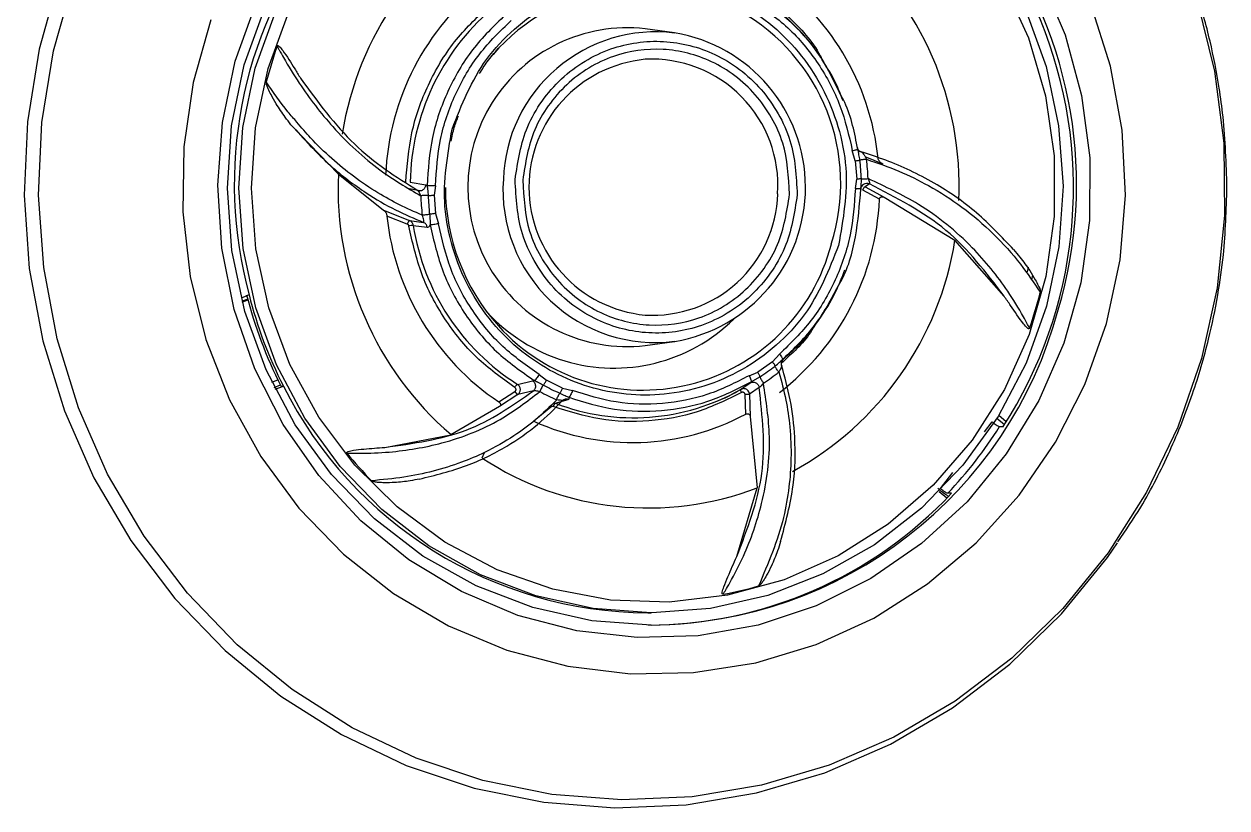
# Model space of a CAD drawing. Header units: inches. Extents: x 0 to 84, y -22 to 124.
# Drawn here: x 46.57 to 48.507, y 16.069 to 17.331 of the extents above; entities that cross this region are included whole.
import ezdxf

# ---------------------------------------------------------------- set-up
doc = ezdxf.new("R2010")
doc.units = ezdxf.units.IN
doc.header["$MEASUREMENT"] = 0
doc.layers.add('BDIM_CYAN', color=4, linetype='Continuous')

# ---------------------------------------------------------------- blocks, each defined once
blk = doc.blocks.new('2026 RELAY')
at = {"layer": 'BDIM_CYAN'}
for p, q in [((47.6176, 16.8162), (47.5706, 16.8229)), ((47.0764, 16.5896), (47.0002, 16.6686)), ((47.909, 16.6105), (47.9042, 16.6269)), ((47.909, 16.6105), (47.9113, 16.581)), ((47.954, 16.605), (47.9251, 16.6167)), ((47.0764, 16.5896), (47.1495, 16.531)), ((47.2044, 16.5628), (47.1911, 16.5652)), ((47.1922, 16.5761), (47.2172, 16.5717)), ((47.2172, 16.5717), (47.2194, 16.5703)), ((47.2328, 16.5703), (47.2306, 16.555)), ((47.9091, 16.5658), (47.9113, 16.581)), ((47.9174, 16.5657), (47.9182, 16.5687)), ((47.9178, 16.5644), (47.9179, 16.5657)), ((47.9479, 16.5485), (47.9209, 16.5632)), ((47.9317, 16.5732), (47.9249, 16.5685)), ((47.9249, 16.5685), (47.9553, 16.5518)), ((47.2306, 16.555), (47.2329, 16.5256)), ((47.9553, 16.5518), (48.0694, 16.4826)), ((47.1495, 16.531), (47.1909, 16.5142)), ((47.2329, 16.5256), (47.2376, 16.5091)), ((47.1876, 16.5086), (47.1547, 16.5216)), ((47.1909, 16.5142), (47.2138, 16.5113)), ((47.1971, 16.5065), (47.2195, 16.5036)), ((48.1488, 16.3925), (48.0694, 16.4826)), ((48.1863, 16.4317), (48.1878, 16.4395)), ((48.1944, 16.4264), (48.1926, 16.4189)), ((46.9328, 16.3947), (46.9201, 16.3896)), ((46.9305, 16.388), (46.9215, 16.3843)), ((46.9219, 16.3829), (46.9309, 16.3865)), ((47.5706, 16.3132), (47.6176, 16.3198)), ((47.7756, 16.287), (47.787, 16.2995)), ((47.7891, 16.2886), (47.7999, 16.2979)), ((47.7756, 16.287), (47.752, 16.2703)), ((46.9693, 16.2541), (46.979, 16.258)), ((47.3651, 16.2507), (47.3893, 16.2566)), ((47.3893, 16.2566), (47.3921, 16.2569)), ((47.4, 16.2668), (47.4117, 16.2573)), ((47.4375, 16.2446), (47.4117, 16.2573)), ((47.7295, 16.2461), (47.7396, 16.253)), ((47.7381, 16.2646), (47.752, 16.2703)), ((47.7396, 16.253), (47.7414, 16.2546)), ((47.7414, 16.2546), (47.7555, 16.2628)), ((46.9734, 16.2458), (46.9832, 16.2497)), ((46.975, 16.2427), (46.9881, 16.2479)), ((46.984, 16.2481), (46.9881, 16.2479)), ((47.3351, 16.2223), (47.3609, 16.2391)), ((47.3656, 16.2342), (47.3363, 16.2153)), ((47.3906, 16.2403), (47.3656, 16.2342)), ((47.4375, 16.2446), (47.4537, 16.2406)), ((47.7245, 16.2426), (47.7295, 16.2461)), ((47.7327, 16.2028), (47.7316, 16.2343)), ((47.7542, 16.2455), (47.7387, 16.2347)), ((47.7387, 16.2347), (47.7399, 16.1991)), ((47.3363, 16.2153), (47.2579, 16.1697)), ((47.4187, 16.2141), (47.3914, 16.1912)), ((47.4259, 16.2203), (47.4467, 16.2263)), ((47.7399, 16.1991), (47.7511, 16.0843)), ((48.1491, 16.1855), (48.1369, 16.1956)), ((48.1522, 16.1906), (48.14, 16.2007)), ((48.1172, 16.1744), (48.1296, 16.1902)), ((48.1415, 16.1828), (48.1474, 16.1828)), ((47.1513, 16.1492), (47.2579, 16.1697)), ((47.3111, 16.1407), (47.3074, 16.1318)), ((48.0461, 16.0828), (48.0662, 16.1088)), ((47.7181, 15.9735), (47.7511, 16.0843)), ((48.044, 16.0784), (48.0566, 16.0679)), ((48.0638, 16.0753), (48.058, 16.0753)), ((47.5747, 15.883), (47.5799, 15.883))]:
    blk.add_line(p, q, dxfattribs=at)
at = {"layer": 'BDIM_CYAN', "flags": 128}
for points in [[(46.6266, 16.9039), (46.5945, 16.7902), (46.5757, 16.6734), (46.5704, 16.5552), (46.5787, 16.4371), (46.6004, 16.3209), (46.6353, 16.2081), (46.6829, 16.1004), (46.7424, 15.9992), (46.8132, 15.906), (46.8941, 15.8222), (46.9841, 15.7488), (47.0818, 15.6869), (47.186, 15.6373), (47.2951, 15.6009), (47.4076, 15.578), (47.5219, 15.569), (47.6365, 15.574), (47.7497, 15.593), (47.8599, 15.6256), (47.9656, 15.6715), (48.0653, 15.73), (48.1576, 15.8003), (48.2413, 15.8813), (48.315, 15.972), (48.3314, 15.9954)], [(48.4667, 16.2921), (48.4286, 16.182), (48.3782, 16.0774), (48.3162, 15.9796), (48.2434, 15.8901), (48.1609, 15.8101), (48.0697, 15.7408), (47.9713, 15.683), (47.867, 15.6377), (47.7581, 15.6055), (47.6464, 15.5867), (47.5333, 15.5818), (47.4204, 15.5906), (47.3093, 15.6132), (47.2016, 15.6492), (47.0988, 15.6981), (47.0023, 15.7593), (46.9135, 15.8317), (46.8336, 15.9145), (46.7638, 16.0065), (46.7049, 16.1064), (46.658, 16.2127), (46.6235, 16.324), (46.6021, 16.4388), (46.5939, 16.5553), (46.5992, 16.6721), (46.6178, 16.7874), (46.6494, 16.8996)], [(48.4595, 16.8682), (48.4875, 16.755), (48.5023, 16.6391), (48.5038, 16.5222), (48.4918, 16.406), (48.4667, 16.2921)], [(48.3137, 16.3487), (48.3355, 16.451), (48.3439, 16.5554), (48.3388, 16.66), (48.3202, 16.7629), (48.2884, 16.8624)], [(46.8712, 16.8371), (46.8428, 16.7366), (46.8277, 16.633), (46.826, 16.5283), (46.8379, 16.4243), (46.8631, 16.3228), (46.9012, 16.2258), (46.9515, 16.1348), (47.0131, 16.0516), (47.0849, 15.9775), (47.1656, 15.9141), (47.2538, 15.8622), (47.3478, 15.823), (47.4461, 15.7971), (47.5469, 15.7849), (47.6483, 15.7867), (47.7486, 15.8025), (47.846, 15.8319), (47.9387, 15.8744), (48.0251, 15.9294), (48.1036, 15.9957), (48.1729, 16.0722), (48.2316, 16.1576), (48.2789, 16.2503), (48.3137, 16.3487)], [(46.9106, 16.771), (46.9445, 16.866)], [(48.2074, 16.9059), (48.2469, 16.8133), (48.2735, 16.7158), (48.2867, 16.6155), (48.2863, 16.5143), (48.2722, 16.4141), (48.2448, 16.3169), (48.2046, 16.2246), (48.1522, 16.139), (48.0889, 16.0618), (48.0157, 15.9944), (47.9342, 15.9381), (47.8459, 15.8941), (47.7525, 15.8632), (47.6559, 15.8461), (47.5579, 15.843), (47.4604, 15.854), (47.3654, 15.8789), (47.2746, 15.9172), (47.1899, 15.9682), (47.1129, 16.0309), (47.0451, 16.104), (46.9878, 16.1862), (46.9421, 16.2757), (46.909, 16.371), (46.889, 16.4701), (46.8826, 16.5711), (46.8898, 16.6721), (46.9106, 16.771)], [(47.5805, 15.8633), (47.4848, 15.8703), (47.3896, 15.8914), (47.2982, 15.9264), (47.2126, 15.9744), (47.1346, 16.0345), (47.0655, 16.1054), (47.007, 16.1858), (46.9602, 16.2739), (46.9259, 16.3681), (46.905, 16.4663), (46.8979, 16.5666), (46.9046, 16.6669), (46.9251, 16.7652), (46.959, 16.8594), (47.0055, 16.9478), (47.0637, 17.0284), (47.1324, 17.0997), (47.2103, 17.1601), (47.2956, 17.2085), (47.3868, 17.2438), (47.482, 17.2654), (47.5791, 17.2727), (47.5806, 17.2727)], [(47.3943, 15.9103), (47.3055, 15.9443), (47.2223, 15.991), (47.1464, 16.0494), (47.0793, 16.1183), (47.0224, 16.1965), (46.9769, 16.2822), (46.9436, 16.3737), (46.9233, 16.4691), (46.9163, 16.5666), (46.9229, 16.6641), (46.9428, 16.7597), (46.9757, 16.8513), (47.0209, 16.9372), (47.0775, 17.0156), (47.1443, 17.0848), (47.22, 17.1435), (47.303, 17.1906), (47.3916, 17.2249), (47.4841, 17.2459), (47.5672, 17.2529)], [(48.1829, 16.8539), (48.2162, 16.7624), (48.2365, 16.6669), (48.2435, 16.5694), (48.2369, 16.4719), (48.217, 16.3764), (48.1841, 16.2847), (48.1389, 16.1989), (48.0823, 16.1205), (48.0155, 16.0512), (47.9398, 15.9925), (47.8568, 15.9455), (47.7682, 15.9111), (47.6757, 15.8902), (47.5813, 15.883), (47.58, 15.883)], [(46.9635, 16.7588), (46.997, 16.85)], [(48.1474, 16.8966), (48.1877, 16.8084), (48.2152, 16.715), (48.2292, 16.6186), (48.2295, 16.521), (48.216, 16.4245), (48.189, 16.331), (48.1491, 16.2425), (48.0972, 16.161), (48.0343, 16.0882), (47.9618, 16.0256), (47.8813, 15.9746), (47.7944, 15.9362), (47.7031, 15.9113), (47.6092, 15.9003), (47.5147, 15.9036), (47.4218, 15.9211), (47.3322, 15.9523), (47.2481, 15.9967), (47.1711, 16.0533), (47.1029, 16.1208), (47.0449, 16.1978), (46.9985, 16.2828), (46.9645, 16.3738), (46.9437, 16.469), (46.9365, 16.5662), (46.9432, 16.6636), (46.9635, 16.7588)], [(47.58, 15.883), (47.4868, 15.8898), (47.3943, 15.9103)]]:
    blk.add_lwpolyline(points, dxfattribs=at)
at = {"layer": 'BDIM_CYAN'}
for centre, radius, start, end in [((47.5647, 16.5722), 0.7007, 343.3018, 88.7014), ((47.5894, 16.5728), 0.6804, 91.236, 195.1771), ((47.5498, 16.5674), 0.7106, 327.2333, 74.0586), ((47.5921, 16.5735), 0.5155, 118.7222, 171.0854), ((47.5528, 16.5696), 0.5235, 357.4652, 49.2731), ((47.5354, 16.5712), 0.4127, 6.0207, 56.1178), ((47.567, 16.5702), 0.4147, 127.6698, 177.5972), ((47.5671, 16.5737), 0.3185, 342.2304, 139.2648), ((47.5678, 16.5695), 0.3756, 130.7142, 178.9934), ((47.5416, 16.568), 0.2565, 83.4965, 276.5035), ((47.5876, 16.5725), 0.2455, 82.9327, 178.0456), ((47.5773, 16.568), 0.2515, 279.3466, 80.7364), ((47.6206, 16.5691), 0.6812, 160.6209, 165.6906), ((47.5902, 16.568), 0.2067, 95.3652, 264.6348), ((47.5812, 16.5709), 0.2032, 356.2107, 92.9224), ((47.5472, 16.568), 0.3718, 2.0503, 6.7168), ((47.5459, 16.568), 0.3839, 2.0503, 6.7168), ((47.5995, 16.5665), 0.5235, 177.4652, 229.2731), ((47.5822, 16.5673), 0.3332, 179.9535, 221.9081), ((47.5871, 16.5635), 0.2455, 175.9343, 277.261), ((47.9276, 16.5643), 0.00981, 65.6337, 179.4126), ((47.9308, 16.5599), 0.0105, 124.6046, 161.6005), ((47.5929, 16.568), 0.384, 182.0503, 186.7168), ((47.5927, 16.568), 0.3718, 182.0503, 186.7168), ((47.5829, 16.5631), 0.2012, 266.5845, 358.383), ((47.5335, 16.5659), 0.4147, 307.6698, 357.5972), ((47.5651, 16.5649), 0.4127, 186.0207, 236.1178), ((47.2046, 16.4271), 0.0798, 95.4518, 100.4972), ((47.5641, 16.5645), 0.3716, 188.981, 237.6233), ((47.5669, 16.5549), 0.3135, 222.0932, 345.5135), ((47.5602, 16.5625), 0.5155, 298.7222, 351.0854), ((47.6054, 16.5661), 0.698, 194.1953, 207.0966), ((47.6099, 16.5661), 0.6985, 194.1998, 207.0921), ((47.5469, 16.5669), 0.6812, 340.6209, 345.6901), ((47.5741, 16.5484), 0.6852, 270.5309, 344.9806), ((47.5229, 16.5576), 0.2814, 222.6752, 253.1196), ((47.5201, 16.553), 0.2762, 253.3953, 314.4098), ((47.5658, 16.5556), 0.3489, 302.9474, 307.816), ((47.5651, 16.5552), 0.3603, 302.9474, 307.8159), ((47.579, 16.5438), 0.6608, 206.5969, 269.6335), ((47.3716, 16.2445), 0.012, 207.1761, 239.9286), ((47.5713, 16.5512), 0.3556, 241.3538, 246.2647), ((47.5718, 16.5517), 0.3444, 241.3533, 246.2649), ((47.5517, 16.5465), 0.3496, 248.9223, 299.6345), ((47.7449, 16.0607), 0.1741, 92.0368, 94.4013), ((47.4331, 16.2122), 0.0109, 131.6217, 166.0761), ((47.5503, 16.5441), 0.387, 245.7675, 298.1162), ((47.5486, 16.5574), 0.7013, 316.5735, 327.7122), ((47.6006, 16.5553), 0.6579, 219.1405, 224.3293), ((47.576, 16.5386), 0.4869, 236.62, 291.0788), ((47.5739, 16.5354), 0.6721, 270.1598, 316.8043), ((47.5833, 16.5299), 0.6272, 280.36, 285.7164)]:
    blk.add_arc(centre, radius, start, end, dxfattribs=at)
for points, knots in [([(48.5075, 16.568), (48.5063, 16.6059), (48.5047, 16.6593), (48.494, 16.7377), (48.481, 16.8044), (48.4592, 16.8827), (48.4299, 16.9631), (48.3911, 17.0441), (48.3595, 17.1016), (48.3388, 17.1302), (48.3362, 17.1337)], [0, 0, 0, 0, 0.18902, 0.266312, 0.394627, 0.528262, 0.671986, 0.822426, 0.978244, 1, 1, 1, 1]), ([(47.2597, 16.6616), (47.2753, 16.7008), (47.2992, 16.761), (47.3591, 16.8242), (47.4138, 16.8635), (47.4755, 16.8902), (47.5589, 16.9073), (47.6638, 16.8971), (47.7576, 16.8475), (47.8191, 16.7869), (47.8572, 16.7301), (47.8829, 16.6667), (47.9005, 16.5802), (47.8894, 16.5161), (47.8821, 16.4744)], [0, 0, 0, 0, 0.1197284, 0.1841803, 0.25, 0.3158197, 0.3802716, 0.5, 0.6197284, 0.6841803, 0.75, 0.8158197, 0.8802716, 1, 1, 1, 1]), ([(47.7397, 16.8903), (47.7607, 16.875), (47.8032, 16.8438), (47.8424, 16.8003), (47.8563, 16.7723), (47.8582, 16.7686)], [0, 0, 0, 0, 0.458681, 0.928144, 1, 1, 1, 1]), ([(47.8537, 16.7757), (47.8521, 16.7784), (47.8414, 16.796), (47.8157, 16.8248), (47.7798, 16.8587), (47.7532, 16.8758), (47.7414, 16.8833)], [0, 0, 0, 0, 0.059288, 0.394432, 0.731781, 1, 1, 1, 1]), ([(47.8825, 16.7224), (47.8742, 16.7397), (47.8547, 16.7805), (47.8082, 16.835), (47.7662, 16.8644), (47.7452, 16.8791)], [0, 0, 0, 0, 0.268955, 0.634478, 1, 1, 1, 1]), ([(47.1851, 16.5762), (47.1873, 16.6029), (47.1916, 16.6568), (47.2193, 16.7336), (47.2605, 16.8036), (47.2988, 16.8405), (47.3178, 16.8588)], [0, 0, 0, 0, 0.247096, 0.5, 0.752904, 1, 1, 1, 1]), ([(47.7419, 16.8692), (47.762, 16.8552), (47.8029, 16.8269), (47.851, 16.768), (47.8873, 16.7008), (47.8986, 16.6514), (47.9042, 16.6269)], [0, 0, 0, 0, 0.247011, 0.5, 0.752989, 1, 1, 1, 1]), ([(47.3455, 16.8454), (47.327, 16.8274), (47.29, 16.7914), (47.2508, 16.7233), (47.2247, 16.6489), (47.2212, 16.5965), (47.2194, 16.5703)], [0, 0, 0, 0, 0.25, 0.5, 0.75, 1, 1, 1, 1]), ([(47.2328, 16.5703), (47.2345, 16.5953), (47.2378, 16.646), (47.2631, 16.7184), (47.3013, 16.7845), (47.3372, 16.8193), (47.3549, 16.8365)], [0, 0, 0, 0, 0.247011, 0.5, 0.752989, 1, 1, 1, 1]), ([(46.978, 16.7951), (46.9781, 16.7952), (46.9781, 16.7955), (46.9784, 16.7958), (46.9787, 16.7959), (46.9791, 16.7959), (46.98, 16.7956), (46.983, 16.7932), (46.9923, 16.781), (47.0032, 16.7635), (47.0124, 16.7486), (47.0154, 16.7436)], [0, 0, 0, 0, 0.005486, 0.011027, 0.016042, 0.021524, 0.030897, 0.060168, 0.194769, 0.728714, 1, 1, 1, 1]), ([(46.978, 16.7951), (46.9784, 16.7944), (46.9795, 16.7923), (46.9829, 16.786), (46.9938, 16.7666), (47.0205, 16.7232), (47.0703, 16.6584), (47.1385, 16.5954), (47.1871, 16.5671), (47.2092, 16.5543)], [0, 0, 0, 0, 0.007324, 0.019565, 0.058649, 0.192116, 0.441769, 0.746986, 1, 1, 1, 1]), ([(47.3612, 16.5801), (47.3657, 16.6094), (47.3726, 16.6545), (47.4037, 16.7076), (47.4348, 16.7436), (47.4728, 16.7721), (47.527, 16.7976), (47.6003, 16.8082), (47.6721, 16.7899), (47.7236, 16.7588), (47.7584, 16.7264), (47.7859, 16.6873), (47.8115, 16.6312), (47.8139, 16.5856), (47.8155, 16.556)], [0, 0, 0, 0, 0.119728, 0.18418, 0.25, 0.31582, 0.380272, 0.5, 0.619728, 0.68418, 0.75, 0.81582, 0.880272, 1, 1, 1, 1]), ([(47.3038, 16.7508), (47.3079, 16.7572), (47.3169, 16.7716), (47.3279, 16.7841), (47.334, 16.791)], [0, 0, 0, 0, 0.447528, 1, 1, 1, 1]), ([(47.8031, 16.5566), (47.8016, 16.5847), (47.7993, 16.6278), (47.7751, 16.6808), (47.7491, 16.7178), (47.7162, 16.7484), (47.6675, 16.7778), (47.5996, 16.7951), (47.5304, 16.7851), (47.4791, 16.761), (47.4432, 16.734), (47.4137, 16.7), (47.3844, 16.6498), (47.3778, 16.6072), (47.3736, 16.5794)], [0, 0, 0, 0, 0.1197284, 0.1841803, 0.25, 0.3158197, 0.3802716, 0.5, 0.6197284, 0.6841803, 0.75, 0.8158197, 0.8802716, 1, 1, 1, 1]), ([(47.8893, 16.7071), (47.8847, 16.7194), (47.8766, 16.741), (47.8638, 16.7603), (47.8582, 16.7686)], [0, 0, 0, 0, 0.566363, 1, 1, 1, 1]), ([(47.0002, 16.6686), (46.9971, 16.6726), (46.9887, 16.6834), (46.9779, 16.6995), (46.969, 16.715), (46.9641, 16.7249), (46.9617, 16.731), (46.9607, 16.7346), (46.9604, 16.7365), (46.9605, 16.7373), (46.9605, 16.7375)], [0, 0, 0, 0, 0.191814, 0.519611, 0.729753, 0.856784, 0.930061, 0.970742, 0.992656, 1, 1, 1, 1]), ([(47.0099, 16.6726), (47.005, 16.6781), (46.9871, 16.6982), (46.9717, 16.721), (46.9605, 16.7375)], [0, 0, 0, 0, 0.276248, 1, 1, 1, 1]), ([(47.0154, 16.7436), (47.0433, 16.7056), (47.0997, 16.6287), (47.1693, 16.5849), (47.2044, 16.5628)], [0, 0, 0, 0, 0.494868, 1, 1, 1, 1]), ([(47.9129, 16.6289), (47.908, 16.6548), (47.9017, 16.6877), (47.8858, 16.7164), (47.8825, 16.7224)], [0, 0, 0, 0, 0.791021, 1, 1, 1, 1]), ([(47.2579, 16.6419), (47.2595, 16.6494), (47.2624, 16.6634), (47.2676, 16.6767), (47.2699, 16.6828)], [0, 0, 0, 0, 0.5402263, 1, 1, 1, 1]), ([(47.0002, 16.6686), (47.0208, 16.6458), (47.0587, 16.6039), (47.1172, 16.5603), (47.1684, 16.5304), (47.1988, 16.5176), (47.2138, 16.5113)], [0, 0, 0, 0, 0.318453, 0.584084, 0.795128, 1, 1, 1, 1]), ([(47.2115, 16.5231), (47.1993, 16.5283), (47.1758, 16.5384), (47.1385, 16.5593), (47.1018, 16.5839), (47.0654, 16.6139), (47.0347, 16.643), (47.0171, 16.664), (47.0099, 16.6726)], [0, 0, 0, 0, 0.176206, 0.339275, 0.528451, 0.699798, 0.878704, 1, 1, 1, 1]), ([(47.8821, 16.4744), (47.8666, 16.4352), (47.8426, 16.375), (47.7827, 16.3119), (47.728, 16.2725), (47.6664, 16.2458), (47.583, 16.2288), (47.4781, 16.239), (47.3842, 16.2886), (47.3227, 16.3492), (47.2847, 16.4059), (47.259, 16.4694), (47.2413, 16.5559), (47.2525, 16.62), (47.2597, 16.6616)], [0, 0, 0, 0, 0.119728, 0.18418, 0.25, 0.31582, 0.380272, 0.5, 0.619728, 0.68418, 0.75, 0.81582, 0.880272, 1, 1, 1, 1]), ([(47.912, 16.6324), (47.9122, 16.6316), (47.9126, 16.6298), (47.9142, 16.6276), (47.9162, 16.6258), (47.9179, 16.6251), (47.9187, 16.6248)], [0, 0, 0, 0, 0.245337, 0.5, 0.754663, 1, 1, 1, 1]), ([(47.9165, 16.6115), (47.916, 16.6145), (47.915, 16.6205), (47.9136, 16.6261), (47.9129, 16.6289)], [0, 0, 0, 0, 0.490746, 1, 1, 1, 1]), ([(47.9194, 16.6244), (47.9186, 16.6246), (47.9168, 16.625), (47.9147, 16.6263), (47.9133, 16.6277), (47.9131, 16.6284), (47.913, 16.6287)], [0, 0, 0, 0, 0.233621, 0.484528, 0.743073, 1, 1, 1, 1]), ([(47.9187, 16.6248), (47.9189, 16.6247), (47.9193, 16.6246), (47.9206, 16.6235), (47.9224, 16.6211), (47.9249, 16.6174), (47.9264, 16.6144), (47.9272, 16.6129)], [0, 0, 0, 0, 0.111418, 0.230072, 0.482003, 0.743082, 1, 1, 1, 1]), ([(48.1639, 16.4675), (48.1447, 16.488), (48.1067, 16.5286), (48.048, 16.5688), (47.9978, 16.5951), (47.9584, 16.6119), (47.9318, 16.6205), (47.9187, 16.6248)], [0, 0, 0, 0, 0.284599, 0.565427, 0.713522, 0.857932, 1, 1, 1, 1]), ([(47.9272, 16.6129), (47.9446, 16.6069), (47.9787, 16.5952), (48.0305, 16.5697), (48.0823, 16.5366), (48.1321, 16.494), (48.1741, 16.4474), (48.1966, 16.414), (48.207, 16.3986)], [0, 0, 0, 0, 0.154219, 0.301464, 0.47799, 0.661716, 0.843633, 1, 1, 1, 1]), ([(47.954, 16.605), (47.9527, 16.6057), (47.95, 16.607), (47.9473, 16.6101), (47.9461, 16.6128), (47.9458, 16.6141), (47.9458, 16.6144)], [0, 0, 0, 0, 0.355626, 0.722655, 0.915821, 1, 1, 1, 1]), ([(48.1895, 16.3409), (48.1891, 16.3417), (48.1881, 16.3438), (48.1848, 16.35), (48.1744, 16.3695), (48.1479, 16.4128), (48.0953, 16.4776), (48.0182, 16.5407), (47.9572, 16.569), (47.9296, 16.5818)], [0, 0, 0, 0, 0.007324, 0.019564, 0.058649, 0.192116, 0.441769, 0.746986, 1, 1, 1, 1]), ([(47.9296, 16.5818), (47.93, 16.5807), (47.9308, 16.5787), (47.9316, 16.5762), (47.9319, 16.5747), (47.932, 16.5739), (47.9319, 16.5733), (47.9317, 16.5733), (47.9317, 16.5732)], [0, 0, 0, 0, 0.27767, 0.532627, 0.651875, 0.767289, 0.882123, 1, 1, 1, 1]), ([(47.2172, 16.5717), (47.2171, 16.5709), (47.2169, 16.5694), (47.216, 16.5672), (47.2147, 16.5651), (47.2128, 16.5634), (47.2106, 16.5623), (47.2083, 16.5619), (47.2062, 16.562), (47.205, 16.5626), (47.2044, 16.5628)], [0, 0, 0, 0, 0.112211, 0.235183, 0.366441, 0.502102, 0.637431, 0.767757, 0.889371, 1, 1, 1, 1]), ([(47.2092, 16.5543), (47.2088, 16.5553), (47.2081, 16.5574), (47.2069, 16.5598), (47.206, 16.5613), (47.2054, 16.5622), (47.2048, 16.5627), (47.2045, 16.5628), (47.2044, 16.5628)], [0, 0, 0, 0, 0.277559, 0.532523, 0.651824, 0.76723, 0.88213, 1, 1, 1, 1]), ([(47.2194, 16.5703), (47.2196, 16.5692), (47.2198, 16.5676), (47.2201, 16.5653), (47.2205, 16.5627), (47.2209, 16.5591), (47.221, 16.5561), (47.2211, 16.5547)], [0, 0, 0, 0, 0.223737, 0.303286, 0.472303, 0.744397, 1, 1, 1, 1]), ([(47.8155, 16.556), (47.8109, 16.5266), (47.804, 16.4815), (47.773, 16.4284), (47.7418, 16.3924), (47.7039, 16.3639), (47.6496, 16.3384), (47.5764, 16.3279), (47.5045, 16.3461), (47.4531, 16.3772), (47.4182, 16.4096), (47.3908, 16.4487), (47.3652, 16.5048), (47.3628, 16.5504), (47.3612, 16.5801)], [0, 0, 0, 0, 0.119728, 0.18418, 0.25, 0.31582, 0.380272, 0.5, 0.619728, 0.68418, 0.75, 0.81582, 0.880272, 1, 1, 1, 1]), ([(47.3736, 16.5794), (47.3751, 16.5514), (47.3773, 16.5083), (47.4015, 16.4552), (47.4275, 16.4183), (47.4605, 16.3877), (47.5091, 16.3582), (47.577, 16.341), (47.6463, 16.3509), (47.6976, 16.3751), (47.7334, 16.402), (47.7629, 16.436), (47.7922, 16.4862), (47.7988, 16.5289), (47.8031, 16.5566)], [0, 0, 0, 0, 0.119728, 0.18418, 0.25, 0.31582, 0.380272, 0.5, 0.619728, 0.68418, 0.75, 0.81582, 0.880272, 1, 1, 1, 1]), ([(47.9091, 16.5658), (47.9074, 16.5407), (47.904, 16.4901), (47.8787, 16.4176), (47.8405, 16.3515), (47.8047, 16.3167), (47.787, 16.2995)], [0, 0, 0, 0, 0.247011, 0.5, 0.752989, 1, 1, 1, 1]), ([(47.8816, 16.4091), (47.8825, 16.4106), (47.8968, 16.4344), (47.9118, 16.4878), (47.9159, 16.5397), (47.9179, 16.5657)], [0, 0, 0, 0, 0.034033, 0.517017, 1, 1, 1, 1]), ([(47.9179, 16.5657), (47.9181, 16.5677), (47.9185, 16.5711), (47.9189, 16.5763), (47.9188, 16.5796), (47.9188, 16.5813)], [0, 0, 0, 0, 0.40286, 0.687897, 1, 1, 1, 1]), ([(48.1488, 16.3925), (48.1198, 16.4305), (48.0611, 16.5073), (47.9751, 16.5511), (47.9317, 16.5732)], [0, 0, 0, 0, 0.494868, 1, 1, 1, 1]), ([(48.332, 15.9973), (48.3446, 16.0157), (48.3761, 16.0621), (48.4163, 16.142), (48.4527, 16.2326), (48.4775, 16.317), (48.493, 16.392), (48.5047, 16.4735), (48.5064, 16.5316), (48.5075, 16.568)], [0, 0, 0, 0, 0.110748, 0.278707, 0.442215, 0.593929, 0.713126, 0.820395, 1, 1, 1, 1]), ([(47.2093, 16.5621), (47.2085, 16.562), (47.207, 16.5617), (47.206, 16.5619), (47.2056, 16.5619)], [0, 0, 0, 0, 0.533355, 1, 1, 1, 1]), ([(47.2211, 16.5547), (47.2201, 16.5547), (47.218, 16.5546), (47.2146, 16.5545), (47.2115, 16.5544), (47.2099, 16.5543), (47.2092, 16.5543)], [0, 0, 0, 0, 0.266689, 0.531115, 0.778754, 1, 1, 1, 1]), ([(47.2211, 16.5547), (47.2218, 16.5547), (47.2233, 16.5548), (47.2258, 16.5549), (47.2282, 16.5549), (47.2298, 16.555), (47.2306, 16.555)], [0, 0, 0, 0, 0.257259, 0.51339, 0.762603, 1, 1, 1, 1]), ([(47.9479, 16.5485), (47.9479, 16.549), (47.948, 16.5499), (47.9487, 16.5511), (47.9496, 16.552), (47.9508, 16.5525), (47.9528, 16.5527), (47.9544, 16.5522), (47.9553, 16.5518)], [0, 0, 0, 0, 0.127615, 0.255978, 0.374291, 0.494236, 0.689367, 1, 1, 1, 1]), ([(47.1495, 16.531), (47.1503, 16.5304), (47.1519, 16.529), (47.1536, 16.5259), (47.1545, 16.5232), (47.1547, 16.522), (47.1547, 16.5216)], [0, 0, 0, 0, 0.355625, 0.722653, 0.915819, 1, 1, 1, 1]), ([(47.2234, 16.5245), (47.2237, 16.5211), (47.2243, 16.5151), (47.2244, 16.5095), (47.2244, 16.5072)], [0, 0, 0, 0, 0.571403, 1, 1, 1, 1]), ([(47.1909, 16.5142), (47.1907, 16.5141), (47.1904, 16.514), (47.1898, 16.5133), (47.1893, 16.5125), (47.1888, 16.5116), (47.1882, 16.5103), (47.1878, 16.5093), (47.1876, 16.5086)], [0, 0, 0, 0, 0.250263, 0.382232, 0.514843, 0.645287, 0.771015, 1, 1, 1, 1]), ([(47.1901, 16.5055), (47.19, 16.5059), (47.1899, 16.5066), (47.1893, 16.5074), (47.1885, 16.5082), (47.1879, 16.5085), (47.1876, 16.5086)], [0, 0, 0, 0, 0.244752, 0.492429, 0.744713, 1, 1, 1, 1]), ([(47.3608, 16.2457), (47.3395, 16.2609), (47.2965, 16.2918), (47.2459, 16.3549), (47.2078, 16.4268), (47.1959, 16.4795), (47.1901, 16.5055)], [0, 0, 0, 0, 0.247096, 0.5, 0.752904, 1, 1, 1, 1]), ([(47.1971, 16.5065), (47.1969, 16.5074), (47.1965, 16.5091), (47.1951, 16.5113), (47.1932, 16.5132), (47.1917, 16.5139), (47.1909, 16.5142)], [0, 0, 0, 0, 0.245118, 0.499544, 0.75421, 1, 1, 1, 1]), ([(47.2138, 16.5113), (47.214, 16.5113), (47.2143, 16.5115), (47.2145, 16.5126), (47.2142, 16.5149), (47.2133, 16.5187), (47.2121, 16.5216), (47.2115, 16.5231)], [0, 0, 0, 0, 0.111469, 0.230184, 0.482261, 0.743373, 1, 1, 1, 1]), ([(47.2195, 16.5036), (47.2194, 16.5045), (47.219, 16.5062), (47.2177, 16.5085), (47.216, 16.5103), (47.2145, 16.511), (47.2138, 16.5113)], [0, 0, 0, 0, 0.245337, 0.5, 0.754663, 1, 1, 1, 1]), ([(47.2195, 16.5036), (47.2204, 16.5037), (47.2223, 16.5038), (47.2237, 16.506), (47.2244, 16.5072)], [0, 0, 0, 0, 0.459354, 1, 1, 1, 1]), ([(47.2244, 16.5072), (47.2303, 16.4816), (47.242, 16.4306), (47.2795, 16.3615), (47.3289, 16.3009), (47.371, 16.2716), (47.3921, 16.2569)], [0, 0, 0, 0, 0.25, 0.5, 0.75, 1, 1, 1, 1]), ([(47.4, 16.2668), (47.3798, 16.2808), (47.339, 16.3092), (47.2909, 16.368), (47.2545, 16.4352), (47.2432, 16.4847), (47.2376, 16.5091)], [0, 0, 0, 0, 0.2470114, 0.5, 0.7529886, 1, 1, 1, 1]), ([(48.1639, 16.4675), (48.1673, 16.4635), (48.1766, 16.4527), (48.1882, 16.4366), (48.198, 16.4211), (48.2035, 16.4099), (48.2072, 16.403), (48.207, 16.399), (48.207, 16.3986)], [0, 0, 0, 0, 0.191782, 0.518998, 0.728969, 0.85611, 0.98384, 1, 1, 1, 1]), ([(47.7999, 16.2979), (47.8039, 16.3013), (47.8229, 16.3174), (47.8494, 16.3518), (47.8767, 16.3943), (47.8876, 16.4231), (47.8921, 16.4349)], [0, 0, 0, 0, 0.094621, 0.447564, 0.773422, 1, 1, 1, 1]), ([(47.7919, 16.2907), (47.8106, 16.3086), (47.8467, 16.343), (47.8702, 16.3876), (47.8816, 16.4091)], [0, 0, 0, 0, 0.518259, 1, 1, 1, 1]), ([(48.1895, 16.3409), (48.1895, 16.3408), (48.1894, 16.3406), (48.1891, 16.3403), (48.1888, 16.3401), (48.1883, 16.3401), (48.1874, 16.3404), (48.1843, 16.3428), (48.1744, 16.355), (48.1625, 16.3725), (48.1522, 16.3874), (48.1488, 16.3925)], [0, 0, 0, 0, 0.0054864, 0.0110267, 0.0160424, 0.0215241, 0.0308969, 0.0601677, 0.194769, 0.7287144, 1, 1, 1, 1]), ([(47.8455, 16.3486), (47.8427, 16.3438), (47.8284, 16.3191), (47.8071, 16.3001), (47.7899, 16.2848)], [0, 0, 0, 0, 0.195457, 1, 1, 1, 1]), ([(47.7929, 16.2907), (47.7931, 16.291), (47.7936, 16.2917), (47.7925, 16.291), (47.7919, 16.2907)], [0, 0, 0, 0, 0.459354, 1, 1, 1, 1]), ([(47.7797, 16.2799), (47.7822, 16.2821), (47.7867, 16.2858), (47.7903, 16.2892), (47.7919, 16.2907)], [0, 0, 0, 0, 0.5714031, 1, 1, 1, 1]), ([(47.7901, 16.2813), (47.7902, 16.2813), (47.7905, 16.2811), (47.7905, 16.2801), (47.7899, 16.278), (47.7883, 16.2746), (47.7868, 16.2719), (47.786, 16.2706)], [0, 0, 0, 0, 0.111469, 0.230184, 0.482261, 0.743373, 1, 1, 1, 1]), ([(47.7886, 15.9975), (47.7967, 16.0277), (47.8116, 16.0832), (47.8133, 16.1607), (47.8058, 16.2257), (47.7953, 16.2629), (47.7901, 16.2813)], [0, 0, 0, 0, 0.317509, 0.583481, 0.794833, 1, 1, 1, 1]), ([(47.7929, 16.2907), (47.7923, 16.2901), (47.7911, 16.2889), (47.79, 16.2865), (47.7896, 16.2839), (47.7899, 16.2822), (47.7901, 16.2813)], [0, 0, 0, 0, 0.245337, 0.5, 0.754663, 1, 1, 1, 1]), ([(47.3893, 16.2566), (47.3898, 16.2562), (47.391, 16.2553), (47.3925, 16.2534), (47.3935, 16.2511), (47.394, 16.2485), (47.3939, 16.2459), (47.3932, 16.2436), (47.3921, 16.2417), (47.3911, 16.2408), (47.3906, 16.2403)], [0, 0, 0, 0, 0.112211, 0.235183, 0.366441, 0.502102, 0.637431, 0.767756, 0.88937, 1, 1, 1, 1]), ([(47.3921, 16.2569), (47.3932, 16.2564), (47.3947, 16.2557), (47.397, 16.2545), (47.3995, 16.2532), (47.4029, 16.2515), (47.4055, 16.2501), (47.4067, 16.2495)], [0, 0, 0, 0, 0.224307, 0.303573, 0.473827, 0.745729, 1, 1, 1, 1]), ([(47.4067, 16.2495), (47.4071, 16.25), (47.408, 16.2511), (47.4093, 16.253), (47.4105, 16.2551), (47.4113, 16.2566), (47.4117, 16.2573)], [0, 0, 0, 0, 0.257259, 0.51339, 0.762603, 1, 1, 1, 1]), ([(47.4476, 16.2298), (47.4719, 16.2223), (47.5206, 16.2072), (47.5973, 16.2062), (47.6729, 16.2201), (47.7185, 16.2431), (47.7414, 16.2546)], [0, 0, 0, 0, 0.25, 0.5, 0.75, 1, 1, 1, 1]), ([(47.7381, 16.2646), (47.7163, 16.2536), (47.6721, 16.2312), (47.5987, 16.2176), (47.5241, 16.2187), (47.477, 16.2334), (47.4537, 16.2406)], [0, 0, 0, 0, 0.247011, 0.5, 0.752989, 1, 1, 1, 1]), ([(47.6961, 15.9129), (47.6966, 15.9137), (47.6978, 15.9157), (47.7015, 15.9217), (47.7127, 15.941), (47.7358, 15.9864), (47.7632, 16.0646), (47.7753, 16.1611), (47.7655, 16.2242), (47.761, 16.2528)], [0, 0, 0, 0, 0.007325, 0.019566, 0.058651, 0.192116, 0.441769, 0.746986, 1, 1, 1, 1]), ([(47.7396, 16.253), (47.7402, 16.2533), (47.7415, 16.2539), (47.7438, 16.2543), (47.7463, 16.2541), (47.7488, 16.2532), (47.751, 16.2517), (47.7526, 16.2498), (47.7537, 16.2477), (47.7541, 16.2462), (47.7542, 16.2455)], [0, 0, 0, 0, 0.11221, 0.235183, 0.36644, 0.502102, 0.63743, 0.767756, 0.889371, 1, 1, 1, 1]), ([(47.786, 16.2706), (47.79, 16.2557), (47.7978, 16.227), (47.8045, 16.1802), (47.8064, 16.1332), (47.8027, 16.0843), (47.7906, 16.0142), (47.7686, 15.9624), (47.7532, 15.9261)], [0, 0, 0, 0, 0.1355516, 0.2607976, 0.4058417, 0.5355644, 0.6738565, 1, 1, 1, 1]), ([(47.761, 16.2528), (47.7604, 16.252), (47.7591, 16.2503), (47.7573, 16.2482), (47.7561, 16.2469), (47.7553, 16.2461), (47.7546, 16.2457), (47.7543, 16.2456), (47.7542, 16.2455)], [0, 0, 0, 0, 0.277554, 0.532524, 0.651828, 0.767234, 0.882133, 1, 1, 1, 1]), ([(47.7555, 16.2628), (47.7558, 16.2621), (47.7563, 16.2606), (47.7577, 16.2579), (47.7593, 16.2552), (47.7605, 16.2536), (47.761, 16.2528)], [0, 0, 0, 0, 0.2666888, 0.5311147, 0.7787535, 1, 1, 1, 1]), ([(47.0904, 16.14), (47.0912, 16.14), (47.0936, 16.1399), (47.1005, 16.1397), (47.1224, 16.1396), (47.1721, 16.1417), (47.2507, 16.1551), (47.3355, 16.1885), (47.3804, 16.2233), (47.4008, 16.2391)], [0, 0, 0, 0, 0.007325, 0.019566, 0.05865, 0.192116, 0.441769, 0.746986, 1, 1, 1, 1]), ([(47.1513, 16.1492), (47.197, 16.1556), (47.2891, 16.1686), (47.3565, 16.2163), (47.3906, 16.2403)], [0, 0, 0, 0, 0.495173, 1, 1, 1, 1]), ([(47.3609, 16.2391), (47.3612, 16.2393), (47.3617, 16.2397), (47.3622, 16.2405), (47.3626, 16.2414), (47.3627, 16.2425), (47.3625, 16.2435), (47.3621, 16.2444), (47.3615, 16.2452), (47.361, 16.2455), (47.3608, 16.2457)], [0, 0, 0, 0, 0.121775, 0.245594, 0.376257, 0.509474, 0.637578, 0.768745, 0.883908, 1, 1, 1, 1]), ([(47.3656, 16.2342), (47.3664, 16.2348), (47.3678, 16.236), (47.369, 16.2384), (47.3696, 16.2407), (47.3697, 16.2429), (47.3694, 16.2451), (47.3684, 16.2474), (47.367, 16.2493), (47.3657, 16.2503), (47.3651, 16.2507)], [0, 0, 0, 0, 0.156145, 0.293104, 0.410773, 0.509038, 0.632739, 0.755831, 0.878263, 1, 1, 1, 1]), ([(47.4008, 16.2391), (47.3997, 16.2393), (47.3977, 16.2396), (47.395, 16.24), (47.3931, 16.2402), (47.392, 16.2403), (47.3911, 16.2403), (47.3907, 16.2403), (47.3906, 16.2403)], [0, 0, 0, 0, 0.277558, 0.532524, 0.651825, 0.767232, 0.882131, 1, 1, 1, 1]), ([(47.4067, 16.2495), (47.4061, 16.2487), (47.405, 16.2472), (47.4032, 16.2443), (47.4018, 16.2415), (47.4011, 16.2399), (47.4008, 16.2391)], [0, 0, 0, 0, 0.266689, 0.531115, 0.778754, 1, 1, 1, 1]), ([(47.7259, 16.2375), (47.7025, 16.2261), (47.6551, 16.203), (47.5768, 16.1894), (47.4975, 16.1912), (47.4474, 16.207), (47.4226, 16.2148)], [0, 0, 0, 0, 0.247096, 0.5, 0.752904, 1, 1, 1, 1]), ([(47.4332, 16.2364), (47.4362, 16.2351), (47.4414, 16.2329), (47.4457, 16.2307), (47.4476, 16.2298)], [0, 0, 0, 0, 0.571399, 1, 1, 1, 1]), ([(47.67, 16.2176), (47.6858, 16.2235), (47.7065, 16.2312), (47.7251, 16.2432), (47.7295, 16.2461)], [0, 0, 0, 0, 0.761027, 1, 1, 1, 1]), ([(47.7181, 15.9735), (47.7352, 16.018), (47.7698, 16.1079), (47.7594, 16.1993), (47.7542, 16.2455)], [0, 0, 0, 0, 0.495173, 1, 1, 1, 1]), ([(47.7315, 16.2436), (47.7308, 16.2437), (47.7296, 16.2439), (47.7276, 16.2437), (47.7258, 16.2431), (47.7247, 16.2424), (47.7242, 16.2421)], [0, 0, 0, 0, 0.253027, 0.505378, 0.755068, 1, 1, 1, 1]), ([(47.7387, 16.2347), (47.7386, 16.2357), (47.7382, 16.2376), (47.7368, 16.24), (47.7353, 16.2416), (47.7334, 16.2429), (47.7313, 16.2437), (47.729, 16.2439), (47.7266, 16.2436), (47.7252, 16.243), (47.7245, 16.2426)], [0, 0, 0, 0, 0.156145, 0.293104, 0.410773, 0.509038, 0.632745, 0.755839, 0.878269, 1, 1, 1, 1]), ([(47.7316, 16.2343), (47.7315, 16.2346), (47.7314, 16.2352), (47.731, 16.2361), (47.7304, 16.2369), (47.7296, 16.2375), (47.7286, 16.2379), (47.7277, 16.238), (47.7267, 16.2379), (47.7262, 16.2376), (47.7259, 16.2375)], [0, 0, 0, 0, 0.121775, 0.245594, 0.376257, 0.509474, 0.637578, 0.768745, 0.883898, 1, 1, 1, 1]), ([(47.4281, 16.2256), (47.4171, 16.2147), (47.3963, 16.1941), (47.3573, 16.1654), (47.3171, 16.1425), (47.273, 16.1239), (47.2294, 16.1104), (47.181, 16.1002), (47.1473, 16.0972), (47.13, 16.0956)], [0, 0, 0, 0, 0.154271, 0.288952, 0.454424, 0.575072, 0.714225, 0.852753, 1, 1, 1, 1]), ([(47.2068, 16.0981), (47.2326, 16.1045), (47.2828, 16.117), (47.3464, 16.1486), (47.3984, 16.1848), (47.4247, 16.2115), (47.4376, 16.2246)], [0, 0, 0, 0, 0.2807474, 0.5455521, 0.7768174, 1, 1, 1, 1]), ([(47.3351, 16.2223), (47.3354, 16.222), (47.3362, 16.2215), (47.3371, 16.2204), (47.3376, 16.2193), (47.3378, 16.2181), (47.3376, 16.2166), (47.3368, 16.2158), (47.3363, 16.2153)], [0, 0, 0, 0, 0.127615, 0.255978, 0.37429, 0.494233, 0.689359, 1, 1, 1, 1]), ([(47.4226, 16.2148), (47.4223, 16.2149), (47.4216, 16.2151), (47.4206, 16.215), (47.4196, 16.2147), (47.419, 16.2143), (47.4187, 16.2141)], [0, 0, 0, 0, 0.244775, 0.492429, 0.744714, 1, 1, 1, 1]), ([(47.4376, 16.2246), (47.4377, 16.2246), (47.438, 16.2246), (47.4375, 16.2247), (47.4358, 16.2249), (47.4325, 16.2253), (47.4296, 16.2255), (47.4281, 16.2256)], [0, 0, 0, 0, 0.111467, 0.230181, 0.482258, 0.743371, 1, 1, 1, 1]), ([(47.4373, 16.2246), (47.4381, 16.2252), (47.4397, 16.2264), (47.441, 16.2266), (47.4416, 16.2268)], [0, 0, 0, 0, 0.4900907, 1, 1, 1, 1]), ([(47.4467, 16.2263), (47.4459, 16.2266), (47.4443, 16.2271), (47.4418, 16.2269), (47.4395, 16.2261), (47.4382, 16.2251), (47.4376, 16.2246)], [0, 0, 0, 0, 0.245337, 0.5, 0.754663, 1, 1, 1, 1]), ([(47.4467, 16.2263), (47.4473, 16.2267), (47.4487, 16.2275), (47.448, 16.229), (47.4476, 16.2298)], [0, 0, 0, 0, 0.459375, 1, 1, 1, 1]), ([(47.7327, 16.2028), (47.7331, 16.203), (47.7339, 16.2033), (47.7353, 16.2035), (47.7366, 16.2033), (47.7379, 16.2026), (47.7392, 16.2013), (47.7396, 16.1999), (47.7399, 16.1991)], [0, 0, 0, 0, 0.127623, 0.255995, 0.374285, 0.494117, 0.688937, 1, 1, 1, 1]), ([(48.1296, 16.1902), (48.1306, 16.1894), (48.1327, 16.1877), (48.1359, 16.1855), (48.1387, 16.1838), (48.1406, 16.1829), (48.1412, 16.1829), (48.1415, 16.1828)], [0, 0, 0, 0, 0.216017, 0.432052, 0.647583, 0.862108, 1, 1, 1, 1]), ([(47.0904, 16.14), (47.0903, 16.1401), (47.0901, 16.1403), (47.09, 16.1407), (47.0901, 16.141), (47.0903, 16.1414), (47.091, 16.1421), (47.0944, 16.1436), (47.1092, 16.1461), (47.129, 16.1475), (47.1457, 16.1488), (47.1513, 16.1492)], [0, 0, 0, 0, 0.005501, 0.011055, 0.016084, 0.02158, 0.030977, 0.060324, 0.195274, 0.730604, 1, 1, 1, 1]), ([(47.2068, 16.0981), (47.202, 16.0972), (47.1889, 16.0947), (47.1702, 16.0927), (47.1529, 16.0921), (47.1423, 16.0926), (47.136, 16.0934), (47.1325, 16.0942), (47.1308, 16.0949), (47.1302, 16.0954), (47.13, 16.0956)], [0, 0, 0, 0, 0.191801, 0.519634, 0.729787, 0.856818, 0.93009, 0.970764, 0.992671, 1, 1, 1, 1]), ([(48.0585, 16.0709), (48.0572, 16.0717), (48.0536, 16.0739), (48.0477, 16.0782), (48.0437, 16.0815), (48.0421, 16.0828)], [0, 0, 0, 0, 0.268897, 0.705958, 1, 1, 1, 1]), ([(48.058, 16.0753), (48.0575, 16.0754), (48.0567, 16.0756), (48.0543, 16.0769), (48.0513, 16.0787), (48.0485, 16.0808), (48.0467, 16.0822), (48.0461, 16.0828)], [0, 0, 0, 0, 0.213397, 0.426778, 0.640614, 0.855428, 1, 1, 1, 1]), ([(47.7886, 15.9975), (47.7871, 15.9926), (47.7829, 15.9794), (47.7754, 15.9612), (47.7674, 15.9452), (47.7617, 15.9357), (47.758, 15.9304), (47.7556, 15.9277), (47.7541, 15.9265), (47.7534, 15.9262), (47.7532, 15.9261)], [0, 0, 0, 0, 0.191797, 0.519572, 0.729704, 0.856737, 0.930022, 0.970712, 0.992634, 1, 1, 1, 1]), ([(47.6961, 15.9129), (47.696, 15.9129), (47.6958, 15.9128), (47.6954, 15.9129), (47.6951, 15.9132), (47.6949, 15.9135), (47.6946, 15.9145), (47.695, 15.9184), (47.7002, 15.9331), (47.7087, 15.952), (47.7157, 15.9681), (47.7181, 15.9735)], [0, 0, 0, 0, 0.005501, 0.011055, 0.016084, 0.02158, 0.030977, 0.060324, 0.195274, 0.730604, 1, 1, 1, 1])]:
    blk.add_open_spline(points, degree=3, knots=knots, dxfattribs=at)
for points in [[(47.9042, 16.6269), (47.9054, 16.6272), (47.9079, 16.6276), (47.9107, 16.6282), (47.9126, 16.6287), (47.9128, 16.6288), (47.9129, 16.6289)], [(47.909, 16.6105), (47.9098, 16.6106), (47.9114, 16.6108), (47.9134, 16.611), (47.9152, 16.6113), (47.9161, 16.6115), (47.9165, 16.6115)], [(47.9272, 16.6129), (47.9262, 16.6128), (47.924, 16.6126), (47.9209, 16.6122), (47.9182, 16.6118), (47.9171, 16.6116), (47.9165, 16.6115)], [(47.9188, 16.5813), (47.9194, 16.5814), (47.9206, 16.5814), (47.9233, 16.5815), (47.9264, 16.5817), (47.9285, 16.5817), (47.9296, 16.5818)], [(47.2328, 16.5703), (47.2315, 16.5703), (47.2289, 16.5703), (47.225, 16.5703), (47.2216, 16.5703), (47.2202, 16.5703), (47.2194, 16.5703)], [(47.9091, 16.5658), (47.9103, 16.5658), (47.9128, 16.5658), (47.9157, 16.5657), (47.9176, 16.5657), (47.9178, 16.5657), (47.9179, 16.5657)], [(47.9188, 16.5813), (47.9184, 16.5813), (47.9175, 16.5813), (47.9157, 16.5812), (47.9136, 16.5811), (47.912, 16.581), (47.9113, 16.581)], [(47.2115, 16.5231), (47.2124, 16.5232), (47.2142, 16.5235), (47.2173, 16.5239), (47.2206, 16.5242), (47.2224, 16.5244), (47.2234, 16.5245)], [(47.2329, 16.5256), (47.232, 16.5255), (47.2304, 16.5253), (47.2279, 16.525), (47.2255, 16.5247), (47.2241, 16.5246), (47.2234, 16.5245)], [(47.2376, 16.5091), (47.2364, 16.5089), (47.2338, 16.5084), (47.23, 16.5079), (47.2266, 16.5074), (47.2251, 16.5072), (47.2244, 16.5072)], [(47.787, 16.2995), (47.7878, 16.2985), (47.7893, 16.2965), (47.791, 16.2938), (47.792, 16.2917), (47.7919, 16.291), (47.7919, 16.2907)], [(47.7756, 16.287), (47.776, 16.2863), (47.777, 16.285), (47.7782, 16.2831), (47.7791, 16.2813), (47.7795, 16.2804), (47.7797, 16.2799)], [(47.786, 16.2706), (47.7853, 16.2714), (47.7839, 16.273), (47.7821, 16.2756), (47.7805, 16.278), (47.78, 16.2793), (47.7797, 16.2799)], [(47.4, 16.2668), (47.3993, 16.2657), (47.398, 16.2634), (47.3958, 16.2604), (47.3937, 16.258), (47.3926, 16.2573), (47.3921, 16.2569)], [(47.7381, 16.2646), (47.7387, 16.2635), (47.7399, 16.2612), (47.7411, 16.2581), (47.7417, 16.2557), (47.7415, 16.255), (47.7414, 16.2546)], [(47.7555, 16.2628), (47.7554, 16.2633), (47.7551, 16.2643), (47.7543, 16.2661), (47.7532, 16.2681), (47.7524, 16.2695), (47.752, 16.2703)], [(47.3608, 16.2457), (47.3612, 16.2463), (47.362, 16.2476), (47.3632, 16.2492), (47.3643, 16.2504), (47.3648, 16.2506), (47.3651, 16.2507)], [(47.4281, 16.2256), (47.4284, 16.2266), (47.429, 16.2284), (47.4303, 16.2314), (47.4317, 16.2343), (47.4327, 16.2357), (47.4332, 16.2364)], [(47.4375, 16.2446), (47.4372, 16.2438), (47.4365, 16.2423), (47.4354, 16.2401), (47.4343, 16.2381), (47.4335, 16.237), (47.4332, 16.2364)], [(47.4537, 16.2406), (47.4532, 16.2394), (47.4523, 16.2369), (47.4506, 16.2336), (47.449, 16.231), (47.4481, 16.2302), (47.4476, 16.2298)], [(47.7259, 16.2375), (47.7256, 16.2381), (47.725, 16.2394), (47.7244, 16.241), (47.7242, 16.2423), (47.7244, 16.2425), (47.7245, 16.2426)]]:
    blk.add_open_spline(points, degree=3, dxfattribs=at)

msp = doc.modelspace()

# ---------------------------------------------------------------- block references
msp.add_blockref('2026 RELAY', (0, 0.5))

doc.saveas('drawing.dxf')
